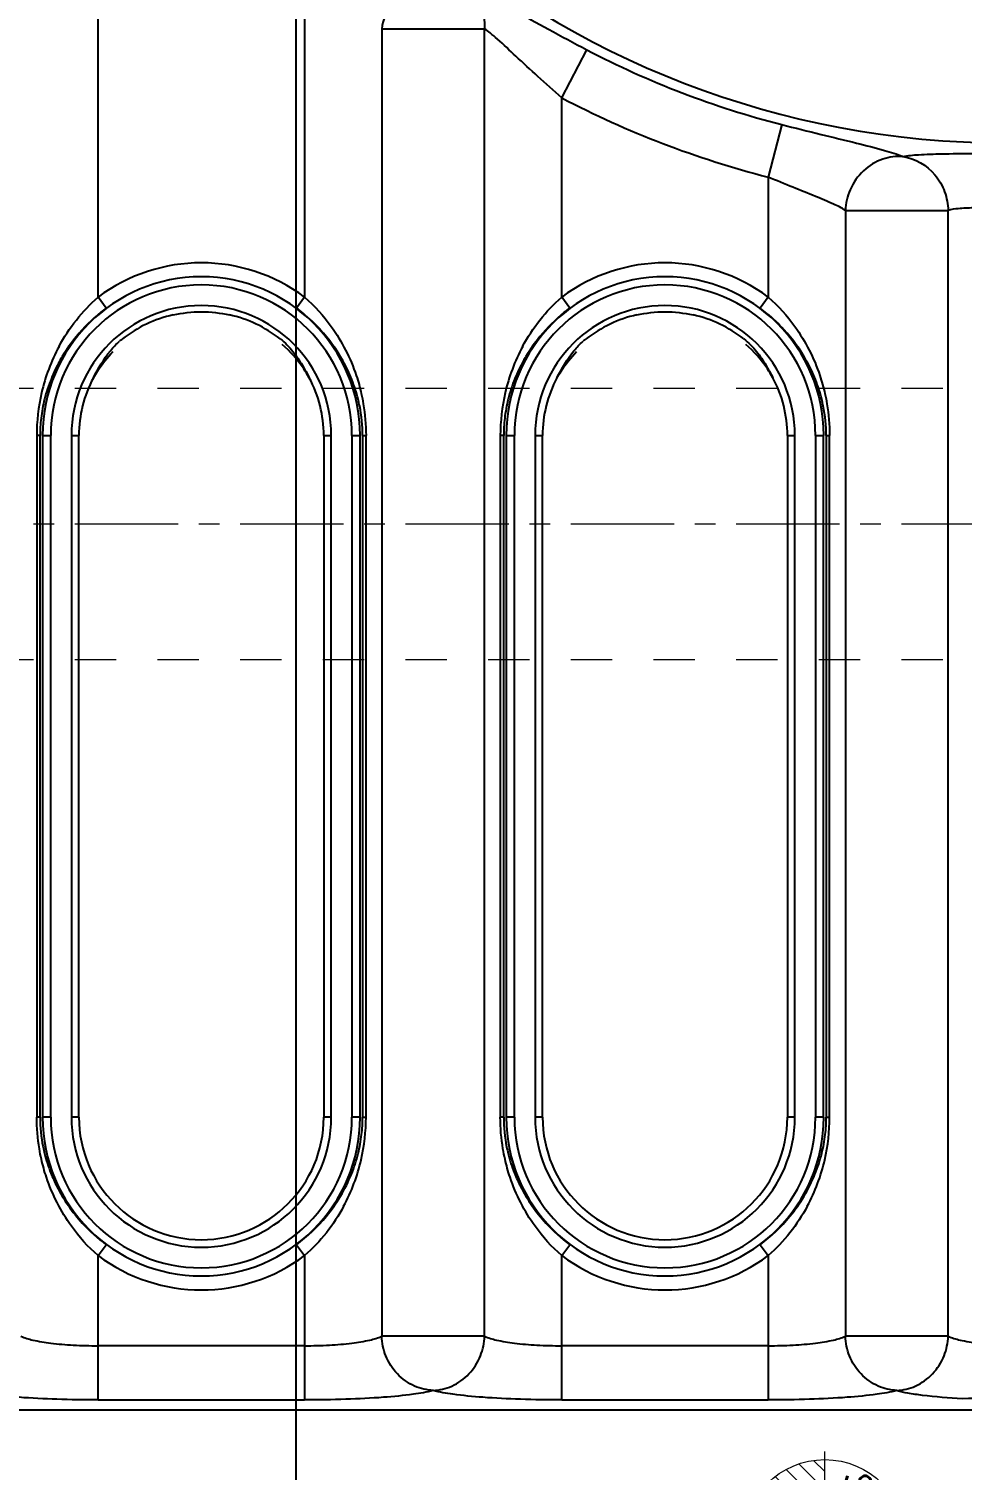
# Model space of a CAD drawing. Header units: millimetres. Extents: x 699 to 6116, y -3115 to -1923.
# Drawn here: x 950.5 to 984.9, y -2497.9 to -2444.8 of the extents above; entities that cross this region are included whole.
import ezdxf
from ezdxf.enums import TextEntityAlignment as Align

# ---------------------------------------------------------------- set-up
doc = ezdxf.new("R2010")
doc.units = ezdxf.units.MM
doc.header["$LTSCALE"] = 16.335
doc.header["$PDMODE"] = 3
doc.header["$PDSIZE"] = 0.3125
doc.linetypes.add('CENTER', pattern=[0.6, 0.375, -0.075, 0.075, -0.075])
doc.linetypes.add('HIDDEN', pattern=[0.2, 0.1, -0.1])
doc.layers.get('0').update_dxf_attribs({"linetype": 'CONTINUOUS'})
doc.layers.get('Defpoints').update_dxf_attribs({"linetype": 'CONTINUOUS'})
doc.layers.add('cool', color=153, linetype='HIDDEN', lineweight=9)
doc.layers.add('epin', color=13, linetype='CONTINUOUS', lineweight=9)
doc.styles.get("Standard").update_dxf_attribs({"font": 'txt', "width": 0.8})
doc.styles.add('TXT05', font='txt.shx', dxfattribs={"width": 0.5, "bigfont": 'gbcbig.shx'})
doc.dimstyles.get("Standard").update_dxf_attribs({"dimtxt": 0.15625, "dimasz": 0.1875, "dimexe": 0.125, "dimexo": 0.0625, "dimtad": 0, "dimtih": 1, "dimtoh": 1, "dimdsep": 46, "dimtxsty": 'Standard', "dimcen": 0.09, "dimadec": 0, "dimazin": 0, "dimtp": 0.01, "dimtm": 0.01, "dimtfac": 1, "dimtofl": 0, "dimtmove": 0, "dimatfit": 3, "dimfxl": 0, "dimtolj": 1, "dimarcsym": 0})

# ---------------------------------------------------------------- blocks, each defined once
blk = doc.blocks.new('epin_ejp_6')
at = {"layer": 'epin'}
h = blk.add_hatch(dxfattribs=at)
h.set_pattern_fill('_ANSI31', color=123, scale=0.15, angle=90, style=0)
h.set_pattern_definition([(135, (-2387.40246, 110.88073), (-0.3367596, -0.3367596), [])])
h.paths.add_polyline_path([(0, 3, 0.414214), (-3, 0), (0, 0)])
h.paths.add_polyline_path([(3, 0), (0, 0), (0, -3, 0.414214)])
at = {"layer": 'epin', "color": 1, "linetype": 'CENTER', "ltscale": 0.186593}
for p, q in [((0, -3.3), (0, 3.3)), ((-3.3, 0), (3.3, 0))]:
    blk.add_line(p, q, dxfattribs=at)
at = {"layer": 'epin'}
blk.add_circle((0, 0), 3, dxfattribs=at)
at = {"layer": 'epin', "color": 6, "style": 'TXT05', "width": 0.5}
blk.add_text('%%c6', height=2.1, dxfattribs=at).set_placement((0.995, 1.35), align=Align.MIDDLE)
blk = doc.blocks.new('*D757')
at = {"color": 4, "lineweight": -2}
blk.add_line((976.485, -2500.543), (755.484, -2500.543), dxfattribs=at)
at = {"layer": 'Defpoints', "color": 0}
for p in [(1045.847, -2423.043), (755.484, -2500.543), (976.547, -2500.543)]:
    blk.add_point(p, dxfattribs=at)
at = {"color": 6, "insert": (740.151, -2500.543), "char_height": 10, "attachment_point": 5}
blk.add_mtext('\\A1;77.50', dxfattribs=at)
blk = doc.blocks.new('*D758')
at = {"color": 4, "lineweight": -2}
blk.add_line((890.285, -2596.043), (755.484, -2596.043), dxfattribs=at)
at = {"layer": 'Defpoints', "color": 0}
for p in [(1045.847, -2423.043), (755.484, -2596.043), (890.347, -2596.043)]:
    blk.add_point(p, dxfattribs=at)
at = {"color": 6, "insert": (738.151, -2596.043), "char_height": 10, "attachment_point": 5}
blk.add_mtext('\\A1;173.00', dxfattribs=at)
blk = doc.blocks.new('*D759')
at = {"color": 4, "lineweight": -2}
blk.add_line((895.847, -2600.255), (895.847, -2670.053), dxfattribs=at)
at = {"layer": 'Defpoints', "color": 0}
for p in [(1045.847, -2423.043), (895.847, -2600.193), (895.847, -2670.053)]:
    blk.add_point(p, dxfattribs=at)
at = {"color": 6, "insert": (895.847, -2686.72), "char_height": 10, "attachment_point": 5, "rotation": 90}
blk.add_mtext('\\A1;150.00', dxfattribs=at)
blk = doc.blocks.new('*D760')
at = {"color": 4, "lineweight": -2}
blk.add_line((960.347, -2429.905), (960.347, -2670.053), dxfattribs=at)
at = {"layer": 'Defpoints', "color": 0}
for p in [(1045.847, -2423.043), (960.347, -2429.843), (960.347, -2670.053)]:
    blk.add_point(p, dxfattribs=at)
at = {"color": 6, "insert": (960.347, -2685.387), "char_height": 10, "attachment_point": 5, "rotation": 90}
blk.add_mtext('\\A1;85.50', dxfattribs=at)
blk = doc.blocks.new('*D761')
at = {"color": 4, "lineweight": -2}
blk.add_line((979.847, -2503.905), (979.847, -2670.053), dxfattribs=at)
at = {"layer": 'Defpoints', "color": 0}
for p in [(1045.847, -2423.043), (979.847, -2503.843), (979.847, -2670.053)]:
    blk.add_point(p, dxfattribs=at)
at = {"color": 6, "insert": (979.847, -2684.72), "char_height": 10, "attachment_point": 5, "rotation": 90}
blk.add_mtext('\\A1;66.00', dxfattribs=at)

msp = doc.modelspace()

# ---------------------------------------------------------------- linework, layer by layer
at = {"color": 7, "linetype": 'Continuous'}
for p, q in [((953.052, -2454.682), (953.052, -2427.31)), ((960.668, -2440.1), (960.668, -2454.682)), ((963.512, -2444.789), (963.512, -2492.991)), ((963.512, -2444.789), (967.303, -2444.789)), ((967.303, -2492.991), (967.303, -2444.789)), ((970.146, -2447.332), (971.073, -2445.56)), ((970.146, -2454.682), (970.146, -2447.332)), ((978.258, -2448.317), (977.762, -2450.255)), ((977.762, -2450.255), (977.762, -2454.682)), ((980.605, -2451.483), (980.605, -2492.991)), ((980.605, -2451.483), (984.396, -2451.483)), ((984.396, -2492.991), (984.396, -2451.483)), ((953.352, -2455.084), (953.052, -2454.682)), ((960.668, -2454.682), (960.368, -2455.084)), ((970.446, -2455.084), (970.146, -2454.682)), ((977.762, -2454.682), (977.462, -2455.084)), ((950.789, -2459.782), (950.789, -2484.919)), ((950.913, -2459.782), (950.789, -2459.782)), ((950.913, -2484.919), (950.913, -2459.782)), ((951.009, -2459.782), (951.009, -2484.919)), ((951.009, -2459.782), (951.31, -2459.782)), ((951.31, -2484.919), (951.31, -2459.782)), ((952.071, -2459.782), (952.071, -2484.919)), ((952.071, -2459.782), (952.347, -2459.782)), ((952.347, -2484.919), (952.347, -2459.782)), ((961.374, -2459.782), (961.374, -2484.919)), ((961.374, -2459.782), (961.65, -2459.782)), ((961.65, -2484.919), (961.65, -2459.782)), ((962.411, -2459.782), (962.411, -2484.919)), ((962.411, -2459.782), (962.712, -2459.782)), ((962.712, -2484.919), (962.712, -2459.782)), ((962.807, -2459.782), (962.807, -2484.919)), ((962.807, -2459.782), (962.932, -2459.782)), ((962.932, -2484.919), (962.932, -2459.782)), ((967.883, -2459.782), (967.883, -2484.919)), ((968.007, -2459.782), (967.883, -2459.782)), ((968.007, -2484.919), (968.007, -2459.782)), ((968.102, -2459.782), (968.102, -2484.919)), ((968.102, -2459.782), (968.403, -2459.782)), ((968.403, -2484.919), (968.403, -2459.782)), ((969.164, -2459.782), (969.164, -2484.919)), ((969.164, -2459.782), (969.44, -2459.782)), ((969.44, -2484.919), (969.44, -2459.782)), ((978.468, -2459.782), (978.468, -2484.919)), ((978.468, -2459.782), (978.743, -2459.782)), ((978.743, -2484.919), (978.743, -2459.782)), ((979.504, -2459.782), (979.504, -2484.919)), ((979.504, -2459.782), (979.805, -2459.782)), ((979.805, -2484.919), (979.805, -2459.782)), ((979.901, -2459.782), (979.901, -2484.919)), ((979.901, -2459.782), (980.025, -2459.782)), ((980.025, -2484.919), (980.025, -2459.782)), ((950.913, -2484.919), (950.789, -2484.919)), ((951.31, -2484.919), (951.009, -2484.919)), ((952.347, -2484.919), (952.071, -2484.919)), ((961.65, -2484.919), (961.374, -2484.919)), ((962.712, -2484.919), (962.411, -2484.919)), ((962.807, -2484.919), (962.932, -2484.919)), ((968.007, -2484.919), (967.883, -2484.919)), ((968.403, -2484.919), (968.102, -2484.919)), ((969.44, -2484.919), (969.164, -2484.919)), ((978.743, -2484.919), (978.468, -2484.919)), ((979.805, -2484.919), (979.504, -2484.919)), ((979.901, -2484.919), (980.025, -2484.919)), ((953.052, -2490.02), (953.352, -2489.618)), ((960.368, -2489.618), (960.668, -2490.02)), ((970.146, -2490.02), (970.446, -2489.618)), ((977.462, -2489.618), (977.762, -2490.02)), ((953.052, -2495.343), (953.052, -2490.02)), ((960.668, -2490.02), (960.668, -2495.343)), ((970.146, -2495.343), (970.146, -2490.02)), ((977.762, -2490.02), (977.762, -2495.343)), ((960.668, -2493.343), (953.052, -2493.343)), ((967.303, -2492.991), (963.512, -2492.991)), ((977.762, -2493.343), (970.146, -2493.343)), ((984.396, -2492.991), (980.605, -2492.991)), ((953.052, -2495.343), (960.668, -2495.343)), ((970.146, -2495.343), (977.762, -2495.343)), ((913.121, -2495.705), (987.187, -2495.705))]:
    msp.add_line(p, q, dxfattribs=at)
for centre, radius, start, end in [((986.523, -2416.043), 32.954, 186.8165, 270), ((986.523, -2416.043), 33.316, 242.3725, 255.6367), ((986.523, -2416.043), 35.316, 242.3725, 255.6367), ((956.86, -2459.782), 6.365, 53.254, 126.746), ((973.954, -2459.782), 6.365, 53.254, 126.746), ((956.86, -2459.782), 5.852, 0, 180), ((973.954, -2459.782), 5.852, 0, 180), ((956.86, -2459.782), 5.551, 0, 180), ((973.954, -2459.782), 5.551, 0, 180), ((956.86, -2459.782), 4.79, 0, 180), ((957.175, -2460.204), 6.39, 126.7477, 129.0064), ((956.695, -2460.02), 6.153, 50.5119, 53.3529), ((973.954, -2459.782), 4.79, 0, 180), ((974.269, -2460.204), 6.391, 126.7478, 129.1912), ((973.787, -2460.023), 6.157, 50.3826, 53.3523), ((957.08, -2460.096), 6.246, 128.9469, 140.6304), ((956.91, -2460.053), 4.843, 115.3261, 127.6773), ((956.876, -2459.985), 4.767, 102.7374, 115.2937), ((956.845, -2459.985), 4.767, 64.7045, 77.2597), ((956.811, -2460.051), 4.841, 52.3219, 64.6716), ((956.598, -2460.139), 6.307, 42.4731, 50.5121), ((974.172, -2460.095), 6.245, 129.1339, 140.631), ((974.004, -2460.054), 4.844, 115.3272, 127.6758), ((973.969, -2459.985), 4.767, 102.7405, 115.2979), ((973.94, -2459.984), 4.765, 64.7129, 77.2718), ((973.905, -2460.049), 4.839, 52.3154, 64.668), ((973.69, -2460.14), 6.308, 42.4735, 50.3843), ((956.965, -2460.001), 6.097, 140.6354, 149.1366), ((955.396, -2458.091), 2.365, 127.6895, 131.0687), ((956.777, -2459.984), 6.07, 29.0402, 42.5337), ((974.058, -2460.001), 6.097, 140.6354, 149.1366), ((972.489, -2458.091), 2.364, 127.6895, 131.0678), ((973.87, -2459.984), 6.07, 29.0402, 42.5337), ((957.654, -2459.749), 6.86, 151.7095, 167.0764), ((974.748, -2459.749), 6.86, 151.7095, 167.0764), ((956.794, -2459.901), 5.899, 150.954, 157.8834), ((956.884, -2459.95), 6.001, 149.1557, 150.9588), ((956.9, -2459.913), 5.928, 21.6854, 29.0244), ((973.888, -2459.901), 5.899, 150.954, 157.8834), ((973.977, -2459.95), 6.001, 149.1557, 150.9588), ((973.994, -2459.913), 5.928, 21.6854, 29.0244), ((956.639, -2459.839), 5.732, 157.8753, 165.8913), ((956.86, -2459.782), 4.514, 151.9009, 180), ((956.86, -2459.782), 4.514, 0, 28.1504), ((973.732, -2459.839), 5.732, 157.8753, 165.8913), ((973.954, -2459.782), 4.514, 151.9009, 180), ((973.954, -2459.782), 4.514, 0, 28.1504), ((957.774, -2459.786), 6.985, 167.0025, 179.9679), ((974.868, -2459.786), 6.985, 167.0025, 179.9679), ((956.477, -2459.797), 5.565, 165.906, 173.2916), ((957.177, -2459.799), 5.631, 0.1707, 11.287), ((973.571, -2459.797), 5.565, 165.906, 173.2916), ((974.27, -2459.799), 5.631, 0.1707, 11.287), ((956.369, -2459.782), 5.455, 173.3051, 179.994), ((973.462, -2459.782), 5.455, 173.3051, 179.994), ((956.544, -2484.903), 5.631, 180.1708, 191.287), ((956.86, -2484.919), 5.852, 180, 0), ((956.86, -2484.919), 5.551, 180, 360), ((956.86, -2484.919), 4.79, 180, 360), ((956.86, -2484.919), 4.514, 180, 0), ((955.946, -2484.915), 6.985, 347.0025, 359.9679), ((957.352, -2484.919), 5.455, 353.3051, 359.994), ((973.638, -2484.903), 5.631, 180.1708, 191.287), ((973.954, -2484.919), 5.852, 180, 0), ((973.954, -2484.919), 5.551, 180, 360), ((973.954, -2484.919), 4.79, 180, 360), ((973.954, -2484.919), 4.514, 180, 0), ((973.04, -2484.915), 6.985, 347.0025, 359.9679), ((974.446, -2484.919), 5.455, 353.3051, 359.994), ((957.243, -2484.905), 5.565, 345.906, 353.2916), ((974.337, -2484.905), 5.565, 345.906, 353.2916), ((956.066, -2484.952), 6.86, 331.7095, 347.0764), ((957.082, -2484.863), 5.732, 337.8753, 345.8913), ((973.16, -2484.952), 6.86, 331.7095, 347.0764), ((974.175, -2484.863), 5.732, 337.8753, 345.8913), ((956.904, -2484.789), 5.924, 329.1427, 337.8689), ((973.997, -2484.789), 5.924, 329.1427, 337.8689), ((956.756, -2484.7), 6.097, 320.6354, 329.1366), ((973.849, -2484.7), 6.097, 320.6354, 329.1366), ((956.627, -2484.593), 6.265, 306.6715, 320.6233), ((973.72, -2484.593), 6.265, 306.6715, 320.6233), ((957.101, -2484.585), 6.275, 222.4543, 233.3202), ((974.194, -2484.585), 6.275, 222.4543, 233.3202), ((956.86, -2484.919), 6.365, 233.254, 306.746), ((973.954, -2484.919), 6.365, 233.254, 306.746)]:
    msp.add_arc(centre, radius, start, end, dxfattribs=at)
for points, knots in [([(966.591, -2443.177), (966.344, -2443.015), (965.865, -2442.865), (965.2, -2442.931), (964.665, -2443.121), (964.198, -2443.457), (963.738, -2443.984), (963.55, -2444.475), (963.512, -2444.789)], [0, 0, 0, 0, 0.217593, 0.348562, 0.488143, 0.630222, 0.767434, 1, 1, 1, 1]), ([(966.591, -2443.177), (966.831, -2443.368), (967.21, -2443.875), (967.315, -2444.492), (967.303, -2444.789)], [0, 0, 0, 0, 0.508308, 1, 1, 1, 1]), ([(966.591, -2443.177), (966.698, -2443.214), (966.942, -2443.323), (967.539, -2443.627), (968.454, -2444.138), (969.701, -2444.83), (970.602, -2445.313), (971.073, -2445.56)], [0, 0, 0, 0, 0.066716, 0.157515, 0.396035, 0.685578, 1, 1, 1, 1]), ([(970.146, -2447.332), (969.85, -2447.074), (969.285, -2446.565), (968.499, -2445.838), (967.92, -2445.293), (967.534, -2444.957), (967.374, -2444.832), (967.303, -2444.789)], [0, 0, 0, 0, 0.308536, 0.59767, 0.841229, 0.933783, 1, 1, 1, 1]), ([(978.258, -2448.317), (978.741, -2448.441), (979.659, -2448.67), (980.927, -2448.975), (981.936, -2449.233), (982.508, -2449.402), (982.726, -2449.496)], [0, 0, 0, 0, 0.323523, 0.614475, 0.84593, 1, 1, 1, 1]), ([(982.726, -2449.496), (982.479, -2449.477), (981.941, -2449.55), (981.231, -2449.987), (980.745, -2450.678), (980.617, -2451.222), (980.605, -2451.483)], [0, 0, 0, 0, 0.231617, 0.491171, 0.756384, 1, 1, 1, 1]), ([(982.726, -2449.496), (982.915, -2449.458), (983.395, -2449.419), (984.241, -2449.392), (985.316, -2449.38), (986.103, -2449.371), (986.523, -2449.364)], [0, 0, 0, 0, 0.151991, 0.379021, 0.668409, 1, 1, 1, 1]), ([(982.726, -2449.496), (983.175, -2449.563), (983.846, -2449.955), (984.295, -2450.779), (984.391, -2451.252), (984.396, -2451.483)], [0, 0, 0, 0, 0.489791, 0.751068, 1, 1, 1, 1]), ([(980.605, -2451.483), (980.468, -2451.389), (980.098, -2451.213), (979.448, -2450.943), (978.643, -2450.621), (978.064, -2450.383), (977.762, -2450.255)], [0, 0, 0, 0, 0.161063, 0.394042, 0.682183, 1, 1, 1, 1]), ([(986.809, -2451.364), (986.545, -2451.371), (986.049, -2451.378), (985.367, -2451.388), (984.827, -2451.411), (984.516, -2451.446), (984.396, -2451.483)], [0, 0, 0, 0, 0.327404, 0.616026, 0.844524, 1, 1, 1, 1]), ([(961.649, -2455.763), (962.044, -2456.314), (962.464, -2457.139), (962.707, -2458.014), (962.758, -2458.239)], [0, 0, 0, 0, 0.746536, 1, 1, 1, 1]), ([(978.742, -2455.763), (979.137, -2456.314), (979.557, -2457.139), (979.801, -2458.014), (979.852, -2458.239)], [0, 0, 0, 0, 0.746536, 1, 1, 1, 1]), ([(952.879, -2457.656), (952.927, -2457.571), (953.137, -2457.226), (953.39, -2456.907), (953.603, -2456.687)], [0, 0, 0, 0, 0.241256, 1, 1, 1, 1]), ([(960.84, -2457.651), (960.777, -2457.541), (960.497, -2457.091), (960.142, -2456.687), (959.838, -2456.423)], [0, 0, 0, 0, 0.240401, 1, 1, 1, 1]), ([(969.972, -2457.656), (970.02, -2457.571), (970.23, -2457.226), (970.483, -2456.907), (970.697, -2456.687)], [0, 0, 0, 0, 0.241256, 1, 1, 1, 1]), ([(977.933, -2457.651), (977.87, -2457.541), (977.59, -2457.091), (977.236, -2456.687), (976.932, -2456.423)], [0, 0, 0, 0, 0.240401, 1, 1, 1, 1]), ([(962.698, -2458.697), (962.681, -2458.613), (962.607, -2458.282), (962.502, -2457.958), (962.409, -2457.723)], [0, 0, 0, 0, 0.253093, 1, 1, 1, 1]), ([(979.792, -2458.697), (979.775, -2458.613), (979.701, -2458.282), (979.596, -2457.958), (979.502, -2457.723)], [0, 0, 0, 0, 0.253093, 1, 1, 1, 1]), ([(962.758, -2458.239), (962.786, -2458.363), (962.887, -2458.872), (962.931, -2459.391), (962.931, -2459.782)], [0, 0, 0, 0, 0.246522, 1, 1, 1, 1]), ([(979.852, -2458.239), (979.88, -2458.363), (979.98, -2458.872), (980.025, -2459.391), (980.025, -2459.782)], [0, 0, 0, 0, 0.246522, 1, 1, 1, 1]), ([(950.963, -2486.462), (950.934, -2486.338), (950.834, -2485.829), (950.789, -2485.31), (950.789, -2484.919)], [0, 0, 0, 0, 0.246522, 1, 1, 1, 1]), ([(968.056, -2486.462), (968.028, -2486.338), (967.928, -2485.829), (967.883, -2485.31), (967.883, -2484.919)], [0, 0, 0, 0, 0.246522, 1, 1, 1, 1]), ([(951.022, -2486.005), (951.039, -2486.089), (951.113, -2486.419), (951.218, -2486.743), (951.312, -2486.978)], [0, 0, 0, 0, 0.253093, 1, 1, 1, 1]), ([(968.116, -2486.005), (968.133, -2486.089), (968.207, -2486.419), (968.312, -2486.743), (968.405, -2486.978)], [0, 0, 0, 0, 0.253093, 1, 1, 1, 1]), ([(952.072, -2488.938), (951.677, -2488.388), (951.257, -2487.562), (951.013, -2486.687), (950.963, -2486.462)], [0, 0, 0, 0, 0.746536, 1, 1, 1, 1]), ([(969.165, -2488.938), (968.77, -2488.388), (968.351, -2487.562), (968.107, -2486.687), (968.056, -2486.462)], [0, 0, 0, 0, 0.746536, 1, 1, 1, 1]), ([(951.312, -2486.978), (951.379, -2487.146), (951.678, -2487.81), (952.101, -2488.417), (952.471, -2488.821)], [0, 0, 0, 0, 0.248204, 1, 1, 1, 1]), ([(968.405, -2486.978), (968.472, -2487.146), (968.772, -2487.81), (969.195, -2488.417), (969.564, -2488.821)], [0, 0, 0, 0, 0.248204, 1, 1, 1, 1]), ([(950.209, -2492.991), (950.347, -2493.059), (950.715, -2493.158), (951.36, -2493.262), (952.165, -2493.327), (952.747, -2493.343), (953.052, -2493.343)], [0, 0, 0, 0, 0.159969, 0.39318, 0.681951, 1, 1, 1, 1]), ([(960.668, -2493.343), (960.973, -2493.343), (961.556, -2493.327), (962.36, -2493.262), (963.005, -2493.158), (963.374, -2493.059), (963.512, -2492.991)], [0, 0, 0, 0, 0.318055, 0.606823, 0.840028, 1, 1, 1, 1]), ([(965.407, -2494.991), (965.173, -2494.982), (964.679, -2494.865), (964.049, -2494.412), (963.627, -2493.748), (963.52, -2493.237), (963.512, -2492.991)], [0, 0, 0, 0, 0.233579, 0.491555, 0.754782, 1, 1, 1, 1]), ([(965.407, -2494.991), (965.641, -2494.982), (966.135, -2494.865), (966.765, -2494.412), (967.187, -2493.748), (967.294, -2493.237), (967.303, -2492.991)], [0, 0, 0, 0, 0.233579, 0.491555, 0.754782, 1, 1, 1, 1]), ([(967.303, -2492.991), (967.44, -2493.059), (967.809, -2493.158), (968.454, -2493.262), (969.258, -2493.327), (969.841, -2493.343), (970.146, -2493.343)], [0, 0, 0, 0, 0.159969, 0.39318, 0.681951, 1, 1, 1, 1]), ([(977.762, -2493.343), (978.067, -2493.343), (978.649, -2493.327), (979.454, -2493.262), (980.099, -2493.158), (980.467, -2493.059), (980.605, -2492.991)], [0, 0, 0, 0, 0.318055, 0.606823, 0.840028, 1, 1, 1, 1]), ([(982.501, -2494.991), (982.266, -2494.982), (981.773, -2494.865), (981.142, -2494.412), (980.72, -2493.748), (980.613, -2493.237), (980.605, -2492.991)], [0, 0, 0, 0, 0.233579, 0.491555, 0.754782, 1, 1, 1, 1]), ([(982.501, -2494.991), (982.735, -2494.982), (983.228, -2494.865), (983.859, -2494.412), (984.281, -2493.748), (984.388, -2493.237), (984.396, -2492.991)], [0, 0, 0, 0, 0.233578, 0.491553, 0.754781, 1, 1, 1, 1]), ([(984.396, -2492.991), (984.534, -2493.059), (984.902, -2493.158), (985.547, -2493.262), (986.352, -2493.327), (986.934, -2493.343), (987.239, -2493.343)], [0, 0, 0, 0, 0.159954, 0.393168, 0.681995, 1, 1, 1, 1]), ([(953.052, -2495.343), (952.544, -2495.343), (951.575, -2495.327), (950.237, -2495.262), (949.164, -2495.158), (948.551, -2495.061), (948.314, -2494.991)], [0, 0, 0, 0, 0.320374, 0.610618, 0.844066, 1, 1, 1, 1]), ([(965.407, -2494.991), (965.17, -2495.061), (964.557, -2495.158), (963.484, -2495.262), (962.145, -2495.327), (961.177, -2495.343), (960.668, -2495.343)], [0, 0, 0, 0, 0.155949, 0.389404, 0.679649, 1, 1, 1, 1]), ([(970.146, -2495.343), (969.638, -2495.343), (968.669, -2495.327), (967.33, -2495.262), (966.258, -2495.158), (965.644, -2495.061), (965.407, -2494.991)], [0, 0, 0, 0, 0.320374, 0.610618, 0.844066, 1, 1, 1, 1]), ([(982.501, -2494.991), (982.263, -2495.061), (981.65, -2495.158), (980.578, -2495.262), (979.239, -2495.327), (978.27, -2495.343), (977.762, -2495.343)], [0, 0, 0, 0, 0.155948, 0.389403, 0.679648, 1, 1, 1, 1]), ([(982.501, -2494.991), (982.63, -2495.029), (982.943, -2495.094), (983.746, -2495.207), (984.421, -2495.256), (984.912, -2495.283)], [0, 0, 0, 0, 0.166353, 0.393553, 1, 1, 1, 1])]:
    msp.add_open_spline(points, degree=3, knots=knots, dxfattribs=at)
for points in [[(951.614, -2456.498), (951.98, -2455.818), (952.47, -2455.189), (953.052, -2454.682)], [(955.824, -2455.336), (956.498, -2455.184), (957.223, -2455.184), (957.897, -2455.336)], [(960.668, -2454.682), (961.035, -2455.001), (961.365, -2455.368), (961.649, -2455.763)], [(968.707, -2456.498), (969.073, -2455.818), (969.564, -2455.189), (970.146, -2454.682)], [(972.918, -2455.336), (973.592, -2455.184), (974.316, -2455.184), (974.99, -2455.336)], [(977.762, -2454.682), (978.129, -2455.001), (978.459, -2455.368), (978.742, -2455.763)], [(959.77, -2456.22), (959.945, -2456.354), (960.1, -2456.516), (960.238, -2456.688)], [(976.863, -2456.219), (977.038, -2456.354), (977.194, -2456.516), (977.332, -2456.688)], [(952.879, -2457.656), (953.063, -2457.31), (953.258, -2456.965), (953.505, -2456.66)], [(953.505, -2456.66), (953.608, -2456.534), (953.72, -2456.415), (953.843, -2456.308)], [(960.238, -2456.688), (960.362, -2456.844), (960.473, -2457.011), (960.576, -2457.182)], [(969.972, -2457.656), (970.157, -2457.31), (970.351, -2456.965), (970.599, -2456.66)], [(970.599, -2456.66), (970.701, -2456.534), (970.813, -2456.415), (970.936, -2456.308)], [(977.332, -2456.688), (977.456, -2456.844), (977.566, -2457.011), (977.669, -2457.182)], [(960.576, -2457.182), (960.668, -2457.336), (960.755, -2457.494), (960.84, -2457.652)], [(977.669, -2457.182), (977.762, -2457.336), (977.849, -2457.494), (977.934, -2457.652)], [(962.107, -2488.203), (961.741, -2488.884), (961.251, -2489.512), (960.668, -2490.02)], [(979.2, -2488.203), (978.835, -2488.884), (978.344, -2489.512), (977.762, -2490.02)], [(953.052, -2490.02), (952.685, -2489.7), (952.355, -2489.334), (952.072, -2488.938)], [(970.146, -2490.02), (969.779, -2489.7), (969.449, -2489.334), (969.165, -2488.938)], [(984.912, -2495.283), (985.548, -2495.273), (986.185, -2495.276), (986.821, -2495.279)]]:
    msp.add_open_spline(points, degree=3, dxfattribs=at)
at = {"layer": 'cool', "ltscale": 0.932966}
for p, q in [((866.847, -2458.043), (1316.517, -2458.043)), ((866.847, -2468.043), (1316.517, -2468.043))]:
    msp.add_line(p, q, dxfattribs=at)
at = {"layer": 'cool', "color": 1, "linetype": 'CENTER', "ltscale": 0.621977}
msp.add_line((866.847, -2463.043), (1330.847, -2463.043), dxfattribs=at)

# ---------------------------------------------------------------- block references
at = {"layer": 'epin'}
msp.add_blockref('epin_ejp_6', (979.847, -2500.543), dxfattribs=at)

# ---------------------------------------------------------------- dimensions: what is measured, and where the dimension line sits
for feature_location, offset, dtype, picture, middle in [((890.347, -2596.043), (-134.863, 0), 0, '*D758', (738.151, -2596.043)), ((976.547, -2500.543), (-221.063, 0), 0, '*D757', (740.151, -2500.543)), ((895.847, -2600.193), (0, -69.861), 1, '*D759', (895.847, -2686.72)), ((960.347, -2429.843), (0, -240.211), 1, '*D760', (960.347, -2685.387)), ((979.847, -2503.843), (0, -166.211), 1, '*D761', (979.847, -2684.72))]:
    dim = msp.add_ordinate_dim(feature_location=feature_location, offset=offset, dtype=dtype, origin=(1045.847, -2423.043), dimstyle='Standard', override={"dimtxt": 10, "dimasz": 10, "dimgap": 0, "dimtih": 0, "dimtoh": 0, "dimzin": 0, "dimcen": 0, "dimclrd": 4, "dimclre": 4, "dimclrt": 6, "dimadec": 2, "dimtp": 0, "dimtm": 0, "dimtzin": 0})
    dim.commit()
    dim.dimension.update_dxf_attribs({"geometry": picture, "text_midpoint": middle})

doc.saveas('drawing.dxf')
